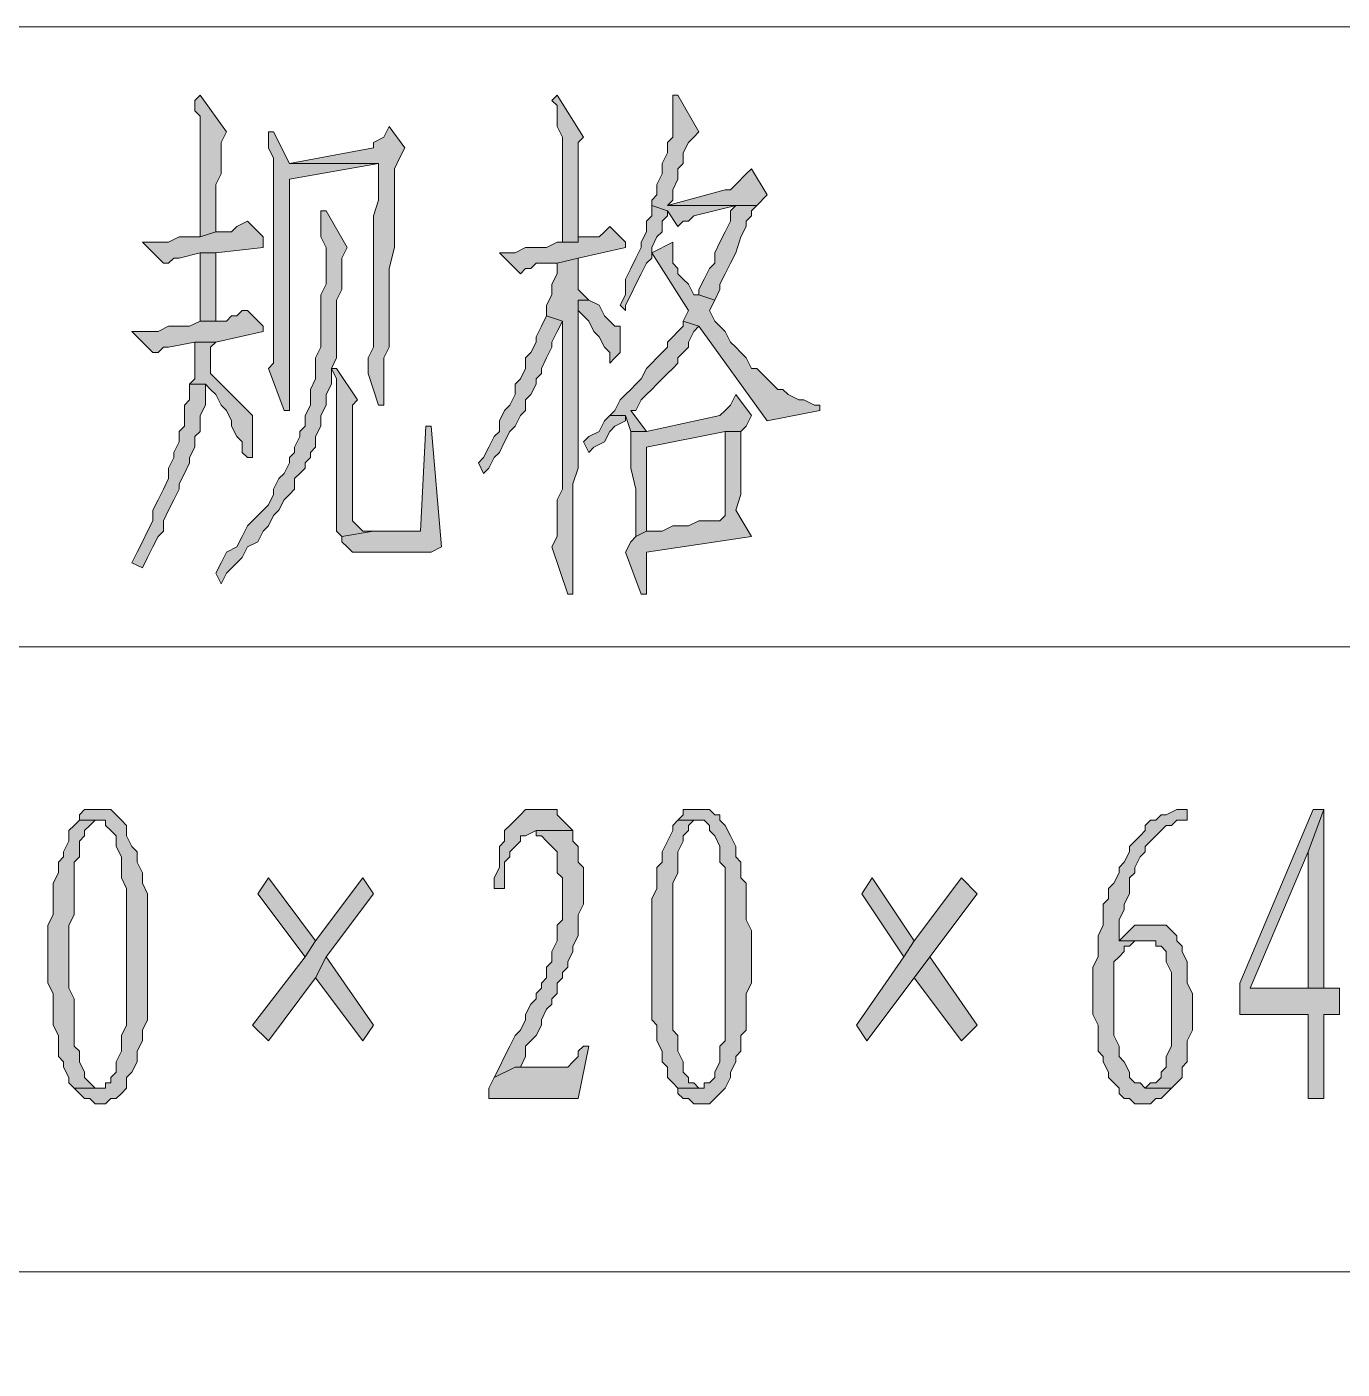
# Model space of a CAD drawing. Header units: millimetres. Extents: x 24 to 410, y 10 to 282.
# Drawn here: x 319.83 to 330.43, y 123.72 to 134.54 of the extents above; entities that cross this region are included whole.
import ezdxf

# ---------------------------------------------------------------- set-up
doc = ezdxf.new("R2010")
doc.units = ezdxf.units.MM

msp = doc.modelspace()

# ---------------------------------------------------------------- hatches: boundary and pattern name
h = msp.add_hatch(color=7)
h.dxf.hatch_style = 2
h.paths.add_polyline_path([(321.225333, 133.985), (321.183, 133.942667), (321.183, 133.858), (321.225333, 133.815667), (321.225333, 132.842), (321.352333, 132.884333), (321.352333, 133.265333), (321.394667, 133.35), (321.394667, 133.561667), (321.394667, 133.604), (321.437, 133.688667)])
h = msp.add_hatch(color=7)
h.dxf.hatch_style = 2
h.paths.add_polyline_path([(324.104, 133.985), (324.061667, 133.942667), (324.104, 133.900333), (324.104, 133.731), (324.146333, 133.646333), (324.146333, 132.799667), (324.273333, 132.799667), (324.273333, 133.180667), (324.273333, 133.223), (324.273333, 133.604), (324.315667, 133.646333)])
h = msp.add_hatch(color=7)
h.dxf.hatch_style = 2
h.paths.add_polyline_path([(325.035333, 133.985), (325.035333, 133.646333), (324.993, 133.604), (324.993, 133.519333), (324.950667, 133.434667), (324.950667, 133.35), (324.908333, 133.265333), (324.908333, 133.180667), (324.866, 133.138333), (324.866, 133.096), (324.993, 133.053667), (325.077667, 132.926667), (325.12, 132.969), (325.162333, 132.969), (325.204667, 133.011333), (325.543333, 133.096), (325.712667, 133.096), (324.993, 133.096), (325.035333, 133.138333), (325.035333, 133.223), (325.077667, 133.307667), (325.077667, 133.392333), (325.12, 133.434667), (325.12, 133.519333), (325.162333, 133.604), (325.204667, 133.646333), (325.247, 133.688667), (325.077667, 133.985)])
h = msp.add_hatch(color=7)
h.dxf.hatch_style = 2
h.paths.add_polyline_path([(321.818, 133.688667), (321.775667, 133.688667), (321.775667, 133.561667), (321.818, 133.477), (321.818, 131.826), (321.775667, 131.783667), (321.902667, 131.445), (321.945, 131.445), (321.945, 131.868333), (321.945, 133.307667), (322.664667, 133.434667), (321.945, 133.434667)])
h = msp.add_hatch(color=7)
h.dxf.hatch_style = 2
h.paths.add_polyline_path([(322.749333, 133.731), (322.707, 133.646333), (322.622333, 133.604), (322.622333, 133.561667), (321.945, 133.434667), (322.664667, 133.434667), (322.664667, 133.265333), (322.664667, 133.138333), (322.622333, 133.011333), (322.622333, 131.953), (322.58, 131.868333), (322.58, 131.741333), (322.664667, 131.487333), (322.707, 131.487333), (322.707, 131.529667), (322.707, 131.868333), (322.749333, 131.953), (322.749333, 132.588), (322.791667, 132.757333), (322.791667, 133.392333), (322.834, 133.477), (322.876333, 133.561667)])
h = msp.add_hatch(color=7)
h.dxf.hatch_style = 2
h.paths.add_polyline_path([(325.670333, 133.392333), (325.628, 133.35), (325.543333, 133.265333), (325.501, 133.223), (325.458667, 133.223), (324.993, 133.096), (325.712667, 133.096), (325.797333, 133.180667)])
h = msp.add_hatch(color=7)
h.dxf.hatch_style = 2
h.paths.add_polyline_path([(322.241333, 133.053667), (322.199, 133.053667), (322.199, 133.011333), (322.199, 132.842), (322.241333, 132.757333), (322.241333, 132.461), (322.199, 132.376333), (322.199, 131.953), (322.156667, 131.868333), (322.156667, 131.699), (322.114333, 131.614333), (322.114333, 131.487333), (322.072, 131.402667), (322.072, 131.318), (322.029667, 131.275667), (322.029667, 131.233333), (321.987333, 131.148667), (321.987333, 131.106333), (321.945, 131.064), (321.945, 131.021667), (321.902667, 130.937), (321.860333, 130.894667), (321.818, 130.81), (321.818, 130.767667), (321.775667, 130.683), (321.733333, 130.640667), (321.648667, 130.556), (321.606333, 130.513667), (321.564, 130.429), (321.521667, 130.344333), (321.437, 130.302), (321.394667, 130.217333), (321.352333, 130.132667), (321.394667, 130.048), (321.437, 130.132667), (321.521667, 130.217333), (321.564, 130.259667), (321.606333, 130.344333), (321.691, 130.386667), (321.733333, 130.471333), (321.775667, 130.513667), (321.818, 130.598333), (321.860333, 130.640667), (321.902667, 130.725333), (321.945, 130.767667), (321.987333, 130.81), (321.987333, 130.894667), (322.029667, 130.937), (322.072, 130.979333), (322.072, 131.021667), (322.114333, 131.064), (322.114333, 131.106333), (322.156667, 131.148667), (322.156667, 131.233333), (322.199, 131.318), (322.199, 131.402667), (322.241333, 131.487333), (322.241333, 131.572), (322.283667, 131.656667), (322.283667, 131.783667), (322.326, 131.783667), (322.283667, 131.783667), (322.326, 131.868333), (322.326, 132.334), (322.368333, 132.418667), (322.368333, 132.672667), (322.410667, 132.757333)])
h = msp.add_hatch(color=7)
h.dxf.hatch_style = 2
h.paths.add_polyline_path([(324.866, 133.096), (324.866, 133.011333), (324.823667, 132.969), (324.823667, 132.884333), (324.781333, 132.799667), (324.781333, 132.757333), (324.739, 132.672667), (324.696667, 132.588), (324.654333, 132.503333), (324.654333, 132.376333), (324.612, 132.291667), (324.654333, 132.249333), (324.654333, 132.291667), (324.696667, 132.376333), (324.739, 132.461), (324.781333, 132.545667), (324.823667, 132.630333), (324.866, 132.672667), (324.866, 132.757333), (324.908333, 132.842), (324.950667, 132.884333), (324.950667, 132.969), (324.993, 133.011333), (324.993, 133.053667)])
h = msp.add_hatch(color=7)
h.dxf.hatch_style = 2
h.paths.add_polyline_path([(325.712667, 133.096), (325.543333, 133.096), (325.501, 133.053667), (325.501, 132.969), (325.458667, 132.884333), (325.416333, 132.799667), (325.374, 132.715), (325.374, 132.630333), (325.331667, 132.588), (325.289333, 132.503333), (325.247, 132.418667), (325.247, 132.376333), (325.374, 132.334), (325.416333, 132.418667), (325.416333, 132.461), (325.458667, 132.545667), (325.501, 132.630333), (325.543333, 132.715), (325.585667, 132.842), (325.628, 132.926667), (325.628, 132.969), (325.670333, 133.011333), (325.670333, 133.053667)])
h = msp.add_hatch(color=7)
h.dxf.hatch_style = 2
h.paths.add_polyline_path([(321.606333, 132.969), (321.521667, 132.926667), (321.479333, 132.884333), (321.352333, 132.884333), (321.225333, 132.842), (321.056, 132.842), (320.971333, 132.799667), (320.759667, 132.799667), (320.929, 132.630333), (320.971333, 132.630333), (321.013667, 132.672667), (321.056, 132.672667), (321.225333, 132.715), (321.352333, 132.715), (321.733333, 132.757333), (321.733333, 132.842)])
h = msp.add_hatch(color=7)
h.dxf.hatch_style = 2
h.paths.add_polyline_path([(324.527333, 132.926667), (324.485, 132.884333), (324.442667, 132.842), (324.273333, 132.842), (324.273333, 132.799667), (324.104, 132.799667), (324.019333, 132.757333), (323.85, 132.757333), (323.765333, 132.715), (323.638333, 132.715), (323.807667, 132.545667), (323.85, 132.588), (323.892333, 132.588), (323.934667, 132.630333), (324.104, 132.630333), (324.273333, 132.672667), (324.654333, 132.757333), (324.654333, 132.799667)])
h = msp.add_hatch(color=7)
h.dxf.hatch_style = 2
h.paths.add_polyline_path([(321.352333, 132.715), (321.225333, 132.715), (321.225333, 132.672667), (321.225333, 132.164667), (321.352333, 132.164667)])
h = msp.add_hatch(color=7)
h.dxf.hatch_style = 2
h.paths.add_polyline_path([(325.035333, 132.799667), (324.866, 132.715), (325.162333, 132.249333), (325.12, 132.164667), (325.247, 132.122333), (325.797333, 131.360333), (326.220667, 131.445), (326.220667, 131.487333), (326.178333, 131.487333), (326.093667, 131.529667), (326.051333, 131.529667), (325.966667, 131.572), (325.924333, 131.614333), (325.882, 131.614333), (325.839667, 131.656667), (325.797333, 131.699), (325.755, 131.741333), (325.712667, 131.783667), (325.670333, 131.783667), (325.628, 131.868333), (325.585667, 131.910667), (325.543333, 131.953), (325.501, 131.995333), (325.458667, 132.08), (325.416333, 132.122333), (325.374, 132.164667), (325.331667, 132.249333), (325.374, 132.334), (325.247, 132.376333), (325.204667, 132.376333), (325.162333, 132.461), (325.12, 132.503333), (325.077667, 132.545667), (325.077667, 132.588), (325.035333, 132.630333)])
h = msp.add_hatch(color=7)
h.dxf.hatch_style = 2
h.paths.add_polyline_path([(324.273333, 132.672667), (324.104, 132.630333), (324.104, 132.545667), (324.061667, 132.461), (324.061667, 132.376333), (324.019333, 132.291667), (324.019333, 132.207), (324.146333, 132.164667), (324.146333, 130.81), (324.104, 130.725333), (324.104, 130.556), (324.104, 130.513667), (324.104, 130.429), (324.061667, 130.344333), (324.188667, 129.963333), (324.231, 129.963333), (324.231, 130.005667), (324.231, 130.852333), (324.273333, 130.979333), (324.273333, 132.334), (324.358, 132.334), (324.273333, 132.418667)])
h = msp.add_hatch(color=7)
h.dxf.hatch_style = 2
h.paths.add_polyline_path([(324.358, 132.334), (324.273333, 132.334), (324.273333, 132.249333), (324.315667, 132.207), (324.358, 132.164667), (324.400333, 132.08), (324.442667, 132.037667), (324.485, 131.953), (324.527333, 131.910667), (324.527333, 131.826), (324.569667, 131.868333), (324.612, 131.910667), (324.612, 132.122333), (324.569667, 132.122333), (324.527333, 132.164667), (324.485, 132.207), (324.442667, 132.291667)])
h = msp.add_hatch(color=7)
h.dxf.hatch_style = 2
h.paths.add_polyline_path([(321.606333, 132.249333), (321.564, 132.249333), (321.521667, 132.207), (321.479333, 132.207), (321.437, 132.164667), (321.225333, 132.164667), (321.140667, 132.122333), (320.971333, 132.122333), (320.886667, 132.08), (320.675, 132.08), (320.844333, 131.910667), (320.886667, 131.910667), (320.929, 131.953), (320.971333, 131.953), (321.183, 131.995333), (321.352333, 131.995333), (321.733333, 132.08), (321.733333, 132.122333)])
h = msp.add_hatch(color=7)
h.dxf.hatch_style = 2
h.paths.add_polyline_path([(324.019333, 132.207), (323.977, 132.122333), (323.934667, 132.037667), (323.934667, 131.995333), (323.892333, 131.910667), (323.85, 131.868333), (323.85, 131.783667), (323.807667, 131.699), (323.765333, 131.656667), (323.765333, 131.572), (323.723, 131.487333), (323.680667, 131.445), (323.638333, 131.360333), (323.638333, 131.275667), (323.596, 131.233333), (323.553667, 131.148667), (323.511333, 131.064), (323.469, 131.021667), (323.511333, 130.937), (323.553667, 130.979333), (323.596, 131.064), (323.638333, 131.106333), (323.680667, 131.191), (323.723, 131.275667), (323.765333, 131.318), (323.807667, 131.402667), (323.85, 131.445), (323.85, 131.529667), (323.892333, 131.572), (323.934667, 131.656667), (323.934667, 131.699), (323.977, 131.741333), (323.977, 131.783667), (324.019333, 131.868333), (324.061667, 131.953), (324.061667, 131.995333), (324.104, 132.08), (324.146333, 132.164667)])
h = msp.add_hatch(color=7)
h.dxf.hatch_style = 2
h.paths.add_polyline_path([(325.12, 132.164667), (325.12, 132.122333), (325.077667, 132.08), (325.035333, 132.037667), (324.993, 131.995333), (324.993, 131.953), (324.950667, 131.910667), (324.908333, 131.868333), (324.866, 131.826), (324.823667, 131.783667), (324.781333, 131.699), (324.739, 131.656667), (324.696667, 131.614333), (324.654333, 131.572), (324.612, 131.529667), (324.569667, 131.445), (324.527333, 131.402667), (324.654333, 131.402667), (324.696667, 131.275667), (324.823667, 131.275667), (324.696667, 131.445), (324.739, 131.445), (324.781333, 131.529667), (324.823667, 131.572), (324.866, 131.614333), (324.908333, 131.656667), (324.950667, 131.699), (324.993, 131.741333), (325.035333, 131.783667), (325.077667, 131.826), (325.077667, 131.868333), (325.12, 131.910667), (325.162333, 131.953), (325.162333, 131.995333), (325.204667, 132.08), (325.247, 132.122333)])
h = msp.add_hatch(color=7)
h.dxf.hatch_style = 2
h.paths.add_polyline_path([(321.352333, 131.995333), (321.183, 131.995333), (321.183, 131.953), (321.183, 131.699), (321.140667, 131.656667), (321.267667, 131.656667), (321.31, 131.614333), (321.352333, 131.572), (321.394667, 131.487333), (321.437, 131.445), (321.479333, 131.360333), (321.479333, 131.318), (321.521667, 131.233333), (321.564, 131.191), (321.564, 131.106333), (321.606333, 131.064), (321.648667, 131.064), (321.648667, 131.148667), (321.648667, 131.402667), (321.606333, 131.445), (321.564, 131.487333), (321.521667, 131.529667), (321.437, 131.614333), (321.394667, 131.656667), (321.31, 131.741333), (321.31, 131.953)])
h = msp.add_hatch(color=7)
h.dxf.hatch_style = 2
h.paths.add_polyline_path([(322.326, 131.783667), (322.283667, 131.783667), (322.326, 131.699), (322.326, 130.471333), (322.368333, 130.429), (322.622333, 130.471333), (322.537667, 130.471333), (322.495333, 130.513667), (322.453, 130.556), (322.453, 131.360333), (322.453, 131.487333), (322.495333, 131.529667)])
h = msp.add_hatch(color=7)
h.dxf.hatch_style = 2
h.paths.add_polyline_path([(321.140667, 131.656667), (321.140667, 131.529667), (321.098333, 131.487333), (321.098333, 131.318), (321.056, 131.275667), (321.056, 131.191), (321.013667, 131.106333), (321.013667, 131.064), (320.971333, 130.979333), (320.971333, 130.894667), (320.929, 130.81), (320.886667, 130.725333), (320.844333, 130.640667), (320.844333, 130.556), (320.802, 130.471333), (320.759667, 130.386667), (320.717333, 130.302), (320.675, 130.217333), (320.759667, 130.175), (320.802, 130.259667), (320.844333, 130.344333), (320.886667, 130.429), (320.929, 130.471333), (320.929, 130.556), (320.971333, 130.640667), (321.013667, 130.725333), (321.056, 130.81), (321.056, 130.852333), (321.098333, 130.937), (321.140667, 131.021667), (321.140667, 131.064), (321.183, 131.148667), (321.183, 131.233333), (321.225333, 131.275667), (321.225333, 131.402667), (321.267667, 131.487333), (321.267667, 131.656667)])
h = msp.add_hatch(color=7)
h.dxf.hatch_style = 2
h.paths.add_polyline_path([(325.543333, 131.572), (325.501, 131.487333), (325.458667, 131.445), (325.416333, 131.402667), (324.823667, 131.275667), (324.696667, 131.275667), (324.696667, 131.233333), (324.696667, 130.979333), (324.739, 130.81), (324.739, 130.429), (324.823667, 130.471333), (324.823667, 131.064), (324.823667, 131.148667), (325.458667, 131.275667), (325.585667, 131.275667), (325.628, 131.318), (325.670333, 131.402667)])
h = msp.add_hatch(color=7)
h.dxf.hatch_style = 2
h.paths.add_polyline_path([(323.088, 131.318), (323.045667, 131.318), (323.003333, 130.471333), (322.622333, 130.471333), (322.368333, 130.429), (322.368333, 130.386667), (322.410667, 130.344333), (322.453, 130.302), (323.088, 130.302), (323.172667, 130.344333)])
h = msp.add_hatch(color=7)
h.dxf.hatch_style = 2
h.paths.add_polyline_path([(324.527333, 131.402667), (324.485, 131.360333), (324.442667, 131.275667), (324.358, 131.233333), (324.315667, 131.191), (324.358, 131.106333), (324.400333, 131.148667), (324.485, 131.191), (324.527333, 131.275667), (324.569667, 131.318), (324.654333, 131.360333), (324.654333, 131.402667)])
h = msp.add_hatch(color=7)
h.dxf.hatch_style = 2
h.paths.add_polyline_path([(325.585667, 131.275667), (325.458667, 131.275667), (325.458667, 130.598333), (325.416333, 130.556), (325.247, 130.556), (325.162333, 130.513667), (325.035333, 130.513667), (324.950667, 130.471333), (324.823667, 130.471333), (324.739, 130.429), (324.696667, 130.386667), (324.654333, 130.302), (324.781333, 129.963333), (324.823667, 129.963333), (324.823667, 130.005667), (324.823667, 130.302), (325.670333, 130.429), (325.543333, 130.640667), (325.585667, 130.767667)])
h = msp.add_hatch(color=7)
h.dxf.hatch_style = 2
h.paths.add_polyline_path([(320.421, 128.227667), (320.294, 128.227667), (320.251667, 128.185333), (320.251667, 128.143), (320.421, 128.143), (320.463333, 128.143), (320.463333, 128.100667), (320.505667, 128.058333), (320.548, 128.016), (320.548, 127.931333), (320.590333, 127.846667), (320.590333, 127.677333), (320.632667, 127.592667), (320.632667, 127.042333), (320.632667, 126.492), (320.590333, 126.407333), (320.590333, 126.280333), (320.548, 126.195667), (320.548, 126.111), (320.505667, 126.068667), (320.505667, 126.026333), (320.463333, 126.026333), (320.463333, 125.984), (320.378667, 125.984), (320.209333, 125.984), (320.251667, 125.941667), (320.294, 125.899333), (320.336333, 125.899333), (320.378667, 125.857), (320.463333, 125.857), (320.505667, 125.899333), (320.548, 125.899333), (320.590333, 125.941667), (320.632667, 125.984), (320.632667, 126.068667), (320.675, 126.111), (320.717333, 126.195667), (320.717333, 126.280333), (320.759667, 126.365), (320.759667, 126.449667), (320.802, 126.534333), (320.802, 127.550333), (320.759667, 127.635), (320.759667, 127.719667), (320.717333, 127.804333), (320.717333, 127.889), (320.675, 127.931333), (320.632667, 128.016), (320.632667, 128.100667), (320.590333, 128.143), (320.548, 128.185333), (320.505667, 128.227667)])
h = msp.add_hatch(color=7)
h.dxf.hatch_style = 2
h.paths.add_polyline_path([(323.977, 128.227667), (323.85, 128.227667), (323.807667, 128.185333), (323.765333, 128.143), (323.723, 128.100667), (323.680667, 128.058333), (323.680667, 127.973667), (323.638333, 127.931333), (323.638333, 127.762), (323.596, 127.677333), (323.596, 127.592667), (323.680667, 127.592667), (323.680667, 127.804333), (323.723, 127.846667), (323.723, 127.889), (323.765333, 127.931333), (323.807667, 127.973667), (323.807667, 128.016), (323.85, 128.016), (323.934667, 128.058333), (324.231, 128.058333), (324.188667, 128.100667), (324.146333, 128.143), (324.104, 128.185333), (324.104, 128.227667), (324.061667, 128.227667)])
h = msp.add_hatch(color=7)
h.dxf.hatch_style = 2
h.paths.add_polyline_path([(325.247, 128.227667), (325.12, 128.227667), (325.12, 128.185333), (325.077667, 128.143), (325.289333, 128.143), (325.331667, 128.100667), (325.331667, 128.058333), (325.374, 128.016), (325.416333, 127.931333), (325.416333, 127.804333), (325.458667, 127.762), (325.458667, 127.042333), (325.458667, 126.365), (325.416333, 126.322667), (325.416333, 126.195667), (325.374, 126.111), (325.374, 126.068667), (325.331667, 126.026333), (325.289333, 126.026333), (325.289333, 125.984), (325.077667, 125.984), (325.077667, 125.941667), (325.12, 125.899333), (325.162333, 125.899333), (325.204667, 125.857), (325.331667, 125.857), (325.374, 125.899333), (325.416333, 125.941667), (325.458667, 125.984), (325.501, 126.068667), (325.501, 126.111), (325.543333, 126.195667), (325.543333, 126.238), (325.585667, 126.280333), (325.585667, 126.407333), (325.628, 126.449667), (325.628, 126.746), (325.670333, 126.830667), (325.670333, 127.254), (325.628, 127.338667), (325.628, 127.635), (325.585667, 127.677333), (325.585667, 127.804333), (325.543333, 127.846667), (325.543333, 127.931333), (325.501, 128.016), (325.458667, 128.100667), (325.416333, 128.143), (325.416333, 128.185333), (325.374, 128.185333), (325.331667, 128.227667)])
h = msp.add_hatch(color=7)
h.dxf.hatch_style = 2
h.paths.add_polyline_path([(329.184, 128.227667), (329.099333, 128.227667), (329.014667, 128.185333), (328.972333, 128.185333), (328.93, 128.143), (328.887667, 128.143), (328.845333, 128.100667), (328.845333, 128.058333), (328.803, 128.016), (328.760667, 127.973667), (328.718333, 127.931333), (328.718333, 127.889), (328.676, 127.804333), (328.633667, 127.762), (328.633667, 127.719667), (328.591333, 127.635), (328.549, 127.592667), (328.549, 127.508), (328.506667, 127.465667), (328.506667, 127.296333), (328.464333, 127.211667), (328.464333, 127.169333), (328.464333, 127.084667), (328.464333, 127.042333), (328.422, 126.957667), (328.422, 126.576667), (328.464333, 126.492), (328.464333, 126.280333), (328.506667, 126.238), (328.506667, 126.195667), (328.549, 126.111), (328.549, 126.068667), (328.591333, 126.026333), (328.633667, 125.984), (328.633667, 125.941667), (328.676, 125.899333), (328.718333, 125.899333), (328.760667, 125.857), (328.887667, 125.857), (328.93, 125.899333), (328.972333, 125.899333), (329.014667, 125.941667), (329.057, 125.984), (328.845333, 125.984), (328.803, 126.026333), (328.760667, 126.026333), (328.718333, 126.068667), (328.718333, 126.111), (328.676, 126.195667), (328.633667, 126.238), (328.633667, 126.322667), (328.591333, 126.407333), (328.591333, 127), (328.633667, 127.042333), (328.676, 127.084667), (328.676, 127.127), (328.718333, 127.127), (328.760667, 127.169333), (328.887667, 127.169333), (328.633667, 127.169333), (328.633667, 127.338667), (328.676, 127.423333), (328.676, 127.465667), (328.718333, 127.550333), (328.718333, 127.677333), (328.760667, 127.719667), (328.760667, 127.762), (328.803, 127.846667), (328.845333, 127.889), (328.845333, 127.931333), (328.887667, 127.973667), (328.93, 128.016), (328.972333, 128.058333), (329.014667, 128.100667), (329.057, 128.100667), (329.099333, 128.143), (329.184, 128.143)])
h = msp.add_hatch(color=7)
h.dxf.hatch_style = 2
h.paths.add_polyline_path([(330.284667, 128.227667), (330.2, 128.227667), (329.607333, 126.830667), (329.607333, 126.576667), (330.157667, 126.576667), (330.157667, 125.899333), (330.284667, 125.899333), (330.284667, 126.576667), (330.411667, 126.576667), (330.411667, 126.788333), (330.284667, 126.788333), (329.692, 126.788333), (330.157667, 127.889)])
h = msp.add_hatch(color=7)
h.dxf.hatch_style = 2
h.paths.add_polyline_path([(330.284667, 128.227667), (330.157667, 127.889), (330.157667, 126.788333), (329.692, 126.788333), (330.284667, 126.788333)])
h = msp.add_hatch(color=7)
h.dxf.hatch_style = 2
h.paths.add_polyline_path([(320.251667, 128.143), (320.209333, 128.100667), (320.167, 128.058333), (320.167, 127.973667), (320.124667, 127.889), (320.124667, 127.846667), (320.082333, 127.804333), (320.082333, 127.719667), (320.04, 127.635), (320.04, 127.381), (319.997667, 127.296333), (319.997667, 126.830667), (320.04, 126.746), (320.04, 126.492), (320.082333, 126.407333), (320.082333, 126.238), (320.124667, 126.195667), (320.124667, 126.153333), (320.167, 126.068667), (320.167, 126.026333), (320.209333, 125.984), (320.378667, 125.984), (320.336333, 126.026333), (320.294, 126.068667), (320.294, 126.111), (320.251667, 126.195667), (320.251667, 126.280333), (320.209333, 126.322667), (320.209333, 126.703667), (320.167, 126.788333), (320.167, 127.296333), (320.209333, 127.381), (320.209333, 127.804333), (320.251667, 127.846667), (320.251667, 127.973667), (320.294, 128.016), (320.294, 128.058333), (320.336333, 128.100667), (320.378667, 128.143), (320.421, 128.143)])
h = msp.add_hatch(color=7)
h.dxf.hatch_style = 2
h.paths.add_polyline_path([(325.077667, 128.143), (325.035333, 128.100667), (325.035333, 128.058333), (324.993, 127.973667), (324.950667, 127.889), (324.950667, 127.804333), (324.908333, 127.762), (324.908333, 127.592667), (324.866, 127.508), (324.866, 126.534333), (324.908333, 126.492), (324.908333, 126.407333), (324.908333, 126.365), (324.950667, 126.280333), (324.950667, 126.195667), (324.993, 126.153333), (324.993, 126.068667), (325.035333, 126.026333), (325.077667, 125.984), (325.247, 125.984), (325.204667, 126.026333), (325.162333, 126.026333), (325.162333, 126.068667), (325.12, 126.111), (325.12, 126.195667), (325.077667, 126.280333), (325.077667, 126.407333), (325.035333, 126.449667), (325.035333, 127.635), (325.077667, 127.719667), (325.077667, 127.889), (325.12, 127.973667), (325.12, 128.016), (325.162333, 128.058333), (325.162333, 128.100667), (325.204667, 128.143), (325.247, 128.143)])
h = msp.add_hatch(color=7)
h.dxf.hatch_style = 2
h.paths.add_polyline_path([(324.231, 128.058333), (323.934667, 128.058333), (323.934667, 128.016), (323.977, 128.016), (324.019333, 127.973667), (324.061667, 127.931333), (324.104, 127.889), (324.104, 127.719667), (324.146333, 127.677333), (324.146333, 127.338667), (324.104, 127.296333), (324.104, 127.169333), (324.061667, 127.084667), (324.061667, 127), (324.019333, 126.957667), (324.019333, 126.873), (323.977, 126.830667), (323.977, 126.788333), (323.934667, 126.746), (323.934667, 126.703667), (323.892333, 126.661333), (323.85, 126.576667), (323.85, 126.534333), (323.807667, 126.449667), (323.765333, 126.407333), (323.723, 126.322667), (323.680667, 126.238), (323.638333, 126.153333), (323.596, 126.068667), (323.765333, 126.153333), (323.807667, 126.153333), (323.85, 126.238), (323.85, 126.322667), (323.892333, 126.365), (323.934667, 126.407333), (323.977, 126.492), (323.977, 126.534333), (324.019333, 126.619), (324.061667, 126.661333), (324.061667, 126.703667), (324.104, 126.746), (324.104, 126.830667), (324.146333, 126.873), (324.146333, 126.915333), (324.188667, 126.957667), (324.188667, 127), (324.231, 127.084667), (324.231, 127.127), (324.273333, 127.211667), (324.273333, 127.381), (324.315667, 127.465667), (324.315667, 127.762), (324.273333, 127.804333), (324.273333, 127.931333), (324.231, 127.973667)])
h = msp.add_hatch(color=7)
h.dxf.hatch_style = 2
h.paths.add_polyline_path([(322.537667, 127.677333), (322.156667, 127.169333), (322.072, 127.042333), (321.648667, 126.492), (321.775667, 126.365), (322.156667, 126.873), (322.241333, 127.042333), (322.622333, 127.550333)])
h = msp.add_hatch(color=7)
h.dxf.hatch_style = 2
h.paths.add_polyline_path([(321.775667, 127.677333), (321.691, 127.550333), (322.072, 127.042333), (322.156667, 127.169333)])
h = msp.add_hatch(color=7)
h.dxf.hatch_style = 2
h.paths.add_polyline_path([(327.363667, 127.677333), (326.982667, 127.169333), (326.898, 127.042333), (326.517, 126.492), (326.601667, 126.365), (326.982667, 126.873), (327.109667, 127.042333), (327.490667, 127.550333)])
h = msp.add_hatch(color=7)
h.dxf.hatch_style = 2
h.paths.add_polyline_path([(326.644, 127.677333), (326.559333, 127.550333), (326.898, 127.042333), (326.982667, 127.169333)])
h = msp.add_hatch(color=7)
h.dxf.hatch_style = 2
h.paths.add_polyline_path([(328.93, 127.296333), (328.760667, 127.296333), (328.718333, 127.254), (328.676, 127.211667), (328.633667, 127.169333), (328.93, 127.169333), (328.93, 127.127), (328.972333, 127.127), (329.014667, 127.084667), (329.014667, 127), (329.057, 126.915333), (329.057, 126.322667), (329.014667, 126.238), (329.014667, 126.195667), (329.014667, 126.153333), (328.972333, 126.111), (328.972333, 126.068667), (328.93, 126.026333), (328.887667, 126.026333), (328.845333, 125.984), (329.057, 125.984), (329.099333, 126.026333), (329.141667, 126.068667), (329.141667, 126.153333), (329.184, 126.195667), (329.184, 126.365), (329.226333, 126.449667), (329.226333, 126.746), (329.184, 126.830667), (329.184, 127), (329.141667, 127.084667), (329.141667, 127.127), (329.099333, 127.169333), (329.099333, 127.211667), (329.057, 127.254), (329.014667, 127.296333)])
h = msp.add_hatch(color=7)
h.dxf.hatch_style = 2
h.paths.add_polyline_path([(322.241333, 127.042333), (322.156667, 126.873), (322.537667, 126.365), (322.622333, 126.492)])
h = msp.add_hatch(color=7)
h.dxf.hatch_style = 2
h.paths.add_polyline_path([(327.109667, 127.042333), (326.982667, 126.873), (327.363667, 126.365), (327.490667, 126.492)])
h = msp.add_hatch(color=7)
h.dxf.hatch_style = 2
h.paths.add_polyline_path([(324.358, 126.322667), (324.315667, 126.322667), (324.273333, 126.280333), (324.273333, 126.238), (324.231, 126.195667), (324.188667, 126.153333), (323.765333, 126.153333), (323.596, 126.068667), (323.553667, 125.984), (323.553667, 125.899333), (324.273333, 125.899333)])

# ---------------------------------------------------------------- linework, layer by layer
at = {"color": 7, "lineweight": 0}
for points in [[(284.437667, 134.535333), (395.435667, 134.535333), (395.435667, 69.511333), (284.437667, 69.511333)], [(321.225333, 133.985), (321.183, 133.942667), (321.183, 133.858), (321.225333, 133.815667), (321.225333, 132.842), (321.352333, 132.884333), (321.352333, 133.265333), (321.394667, 133.35), (321.394667, 133.561667), (321.394667, 133.604), (321.437, 133.688667)], [(324.104, 133.985), (324.061667, 133.942667), (324.104, 133.900333), (324.104, 133.731), (324.146333, 133.646333), (324.146333, 132.799667), (324.273333, 132.799667), (324.273333, 133.180667), (324.273333, 133.223), (324.273333, 133.604), (324.315667, 133.646333)], [(325.035333, 133.985), (325.035333, 133.646333), (324.993, 133.604), (324.993, 133.519333), (324.950667, 133.434667), (324.950667, 133.35), (324.908333, 133.265333), (324.908333, 133.180667), (324.866, 133.138333), (324.866, 133.096), (324.993, 133.053667), (325.077667, 132.926667), (325.12, 132.969), (325.162333, 132.969), (325.204667, 133.011333), (325.543333, 133.096), (325.712667, 133.096), (324.993, 133.096), (325.035333, 133.138333), (325.035333, 133.223), (325.077667, 133.307667), (325.077667, 133.392333), (325.12, 133.434667), (325.12, 133.519333), (325.162333, 133.604), (325.204667, 133.646333), (325.247, 133.688667), (325.077667, 133.985)], [(321.818, 133.688667), (321.775667, 133.688667), (321.775667, 133.561667), (321.818, 133.477), (321.818, 131.826), (321.775667, 131.783667), (321.902667, 131.445), (321.945, 131.445), (321.945, 131.868333), (321.945, 133.307667), (322.664667, 133.434667), (321.945, 133.434667)], [(322.749333, 133.731), (322.707, 133.646333), (322.622333, 133.604), (322.622333, 133.561667), (321.945, 133.434667), (322.664667, 133.434667), (322.664667, 133.265333), (322.664667, 133.138333), (322.622333, 133.011333), (322.622333, 131.953), (322.58, 131.868333), (322.58, 131.741333), (322.664667, 131.487333), (322.707, 131.487333), (322.707, 131.529667), (322.707, 131.868333), (322.749333, 131.953), (322.749333, 132.588), (322.791667, 132.757333), (322.791667, 133.392333), (322.834, 133.477), (322.876333, 133.561667)], [(325.670333, 133.392333), (325.628, 133.35), (325.543333, 133.265333), (325.501, 133.223), (325.458667, 133.223), (324.993, 133.096), (325.712667, 133.096), (325.797333, 133.180667)], [(322.241333, 133.053667), (322.199, 133.053667), (322.199, 133.011333), (322.199, 132.842), (322.241333, 132.757333), (322.241333, 132.461), (322.199, 132.376333), (322.199, 131.953), (322.156667, 131.868333), (322.156667, 131.699), (322.114333, 131.614333), (322.114333, 131.487333), (322.072, 131.402667), (322.072, 131.318), (322.029667, 131.275667), (322.029667, 131.233333), (321.987333, 131.148667), (321.987333, 131.106333), (321.945, 131.064), (321.945, 131.021667), (321.902667, 130.937), (321.860333, 130.894667), (321.818, 130.81), (321.818, 130.767667), (321.775667, 130.683), (321.733333, 130.640667), (321.648667, 130.556), (321.606333, 130.513667), (321.564, 130.429), (321.521667, 130.344333), (321.437, 130.302), (321.394667, 130.217333), (321.352333, 130.132667), (321.394667, 130.048), (321.437, 130.132667), (321.521667, 130.217333), (321.564, 130.259667), (321.606333, 130.344333), (321.691, 130.386667), (321.733333, 130.471333), (321.775667, 130.513667), (321.818, 130.598333), (321.860333, 130.640667), (321.902667, 130.725333), (321.945, 130.767667), (321.987333, 130.81), (321.987333, 130.894667), (322.029667, 130.937), (322.072, 130.979333), (322.072, 131.021667), (322.114333, 131.064), (322.114333, 131.106333), (322.156667, 131.148667), (322.156667, 131.233333), (322.199, 131.318), (322.199, 131.402667), (322.241333, 131.487333), (322.241333, 131.572), (322.283667, 131.656667), (322.283667, 131.783667), (322.326, 131.783667), (322.283667, 131.783667), (322.326, 131.868333), (322.326, 132.334), (322.368333, 132.418667), (322.368333, 132.672667), (322.410667, 132.757333)], [(324.866, 133.096), (324.866, 133.011333), (324.823667, 132.969), (324.823667, 132.884333), (324.781333, 132.799667), (324.781333, 132.757333), (324.739, 132.672667), (324.696667, 132.588), (324.654333, 132.503333), (324.654333, 132.376333), (324.612, 132.291667), (324.654333, 132.249333), (324.654333, 132.291667), (324.696667, 132.376333), (324.739, 132.461), (324.781333, 132.545667), (324.823667, 132.630333), (324.866, 132.672667), (324.866, 132.757333), (324.908333, 132.842), (324.950667, 132.884333), (324.950667, 132.969), (324.993, 133.011333), (324.993, 133.053667)], [(325.712667, 133.096), (325.543333, 133.096), (325.501, 133.053667), (325.501, 132.969), (325.458667, 132.884333), (325.416333, 132.799667), (325.374, 132.715), (325.374, 132.630333), (325.331667, 132.588), (325.289333, 132.503333), (325.247, 132.418667), (325.247, 132.376333), (325.374, 132.334), (325.416333, 132.418667), (325.416333, 132.461), (325.458667, 132.545667), (325.501, 132.630333), (325.543333, 132.715), (325.585667, 132.842), (325.628, 132.926667), (325.628, 132.969), (325.670333, 133.011333), (325.670333, 133.053667)], [(321.606333, 132.969), (321.521667, 132.926667), (321.479333, 132.884333), (321.352333, 132.884333), (321.225333, 132.842), (321.056, 132.842), (320.971333, 132.799667), (320.759667, 132.799667), (320.929, 132.630333), (320.971333, 132.630333), (321.013667, 132.672667), (321.056, 132.672667), (321.225333, 132.715), (321.352333, 132.715), (321.733333, 132.757333), (321.733333, 132.842)], [(324.527333, 132.926667), (324.485, 132.884333), (324.442667, 132.842), (324.273333, 132.842), (324.273333, 132.799667), (324.104, 132.799667), (324.019333, 132.757333), (323.85, 132.757333), (323.765333, 132.715), (323.638333, 132.715), (323.807667, 132.545667), (323.85, 132.588), (323.892333, 132.588), (323.934667, 132.630333), (324.104, 132.630333), (324.273333, 132.672667), (324.654333, 132.757333), (324.654333, 132.799667)], [(321.352333, 132.715), (321.225333, 132.715), (321.225333, 132.672667), (321.225333, 132.164667), (321.352333, 132.164667)], [(325.035333, 132.799667), (324.866, 132.715), (325.162333, 132.249333), (325.12, 132.164667), (325.247, 132.122333), (325.797333, 131.360333), (326.220667, 131.445), (326.220667, 131.487333), (326.178333, 131.487333), (326.093667, 131.529667), (326.051333, 131.529667), (325.966667, 131.572), (325.924333, 131.614333), (325.882, 131.614333), (325.839667, 131.656667), (325.797333, 131.699), (325.755, 131.741333), (325.712667, 131.783667), (325.670333, 131.783667), (325.628, 131.868333), (325.585667, 131.910667), (325.543333, 131.953), (325.501, 131.995333), (325.458667, 132.08), (325.416333, 132.122333), (325.374, 132.164667), (325.331667, 132.249333), (325.374, 132.334), (325.247, 132.376333), (325.204667, 132.376333), (325.162333, 132.461), (325.12, 132.503333), (325.077667, 132.545667), (325.077667, 132.588), (325.035333, 132.630333)], [(324.273333, 132.672667), (324.104, 132.630333), (324.104, 132.545667), (324.061667, 132.461), (324.061667, 132.376333), (324.019333, 132.291667), (324.019333, 132.207), (324.146333, 132.164667), (324.146333, 130.81), (324.104, 130.725333), (324.104, 130.556), (324.104, 130.513667), (324.104, 130.429), (324.061667, 130.344333), (324.188667, 129.963333), (324.231, 129.963333), (324.231, 130.005667), (324.231, 130.852333), (324.273333, 130.979333), (324.273333, 132.334), (324.358, 132.334), (324.273333, 132.418667)], [(324.358, 132.334), (324.273333, 132.334), (324.273333, 132.249333), (324.315667, 132.207), (324.358, 132.164667), (324.400333, 132.08), (324.442667, 132.037667), (324.485, 131.953), (324.527333, 131.910667), (324.527333, 131.826), (324.569667, 131.868333), (324.612, 131.910667), (324.612, 132.122333), (324.569667, 132.122333), (324.527333, 132.164667), (324.485, 132.207), (324.442667, 132.291667)], [(321.606333, 132.249333), (321.564, 132.249333), (321.521667, 132.207), (321.479333, 132.207), (321.437, 132.164667), (321.225333, 132.164667), (321.140667, 132.122333), (320.971333, 132.122333), (320.886667, 132.08), (320.675, 132.08), (320.844333, 131.910667), (320.886667, 131.910667), (320.929, 131.953), (320.971333, 131.953), (321.183, 131.995333), (321.352333, 131.995333), (321.733333, 132.08), (321.733333, 132.122333)], [(324.019333, 132.207), (323.977, 132.122333), (323.934667, 132.037667), (323.934667, 131.995333), (323.892333, 131.910667), (323.85, 131.868333), (323.85, 131.783667), (323.807667, 131.699), (323.765333, 131.656667), (323.765333, 131.572), (323.723, 131.487333), (323.680667, 131.445), (323.638333, 131.360333), (323.638333, 131.275667), (323.596, 131.233333), (323.553667, 131.148667), (323.511333, 131.064), (323.469, 131.021667), (323.511333, 130.937), (323.553667, 130.979333), (323.596, 131.064), (323.638333, 131.106333), (323.680667, 131.191), (323.723, 131.275667), (323.765333, 131.318), (323.807667, 131.402667), (323.85, 131.445), (323.85, 131.529667), (323.892333, 131.572), (323.934667, 131.656667), (323.934667, 131.699), (323.977, 131.741333), (323.977, 131.783667), (324.019333, 131.868333), (324.061667, 131.953), (324.061667, 131.995333), (324.104, 132.08), (324.146333, 132.164667)], [(325.12, 132.164667), (325.12, 132.122333), (325.077667, 132.08), (325.035333, 132.037667), (324.993, 131.995333), (324.993, 131.953), (324.950667, 131.910667), (324.908333, 131.868333), (324.866, 131.826), (324.823667, 131.783667), (324.781333, 131.699), (324.739, 131.656667), (324.696667, 131.614333), (324.654333, 131.572), (324.612, 131.529667), (324.569667, 131.445), (324.527333, 131.402667), (324.654333, 131.402667), (324.696667, 131.275667), (324.823667, 131.275667), (324.696667, 131.445), (324.739, 131.445), (324.781333, 131.529667), (324.823667, 131.572), (324.866, 131.614333), (324.908333, 131.656667), (324.950667, 131.699), (324.993, 131.741333), (325.035333, 131.783667), (325.077667, 131.826), (325.077667, 131.868333), (325.12, 131.910667), (325.162333, 131.953), (325.162333, 131.995333), (325.204667, 132.08), (325.247, 132.122333)], [(321.352333, 131.995333), (321.183, 131.995333), (321.183, 131.953), (321.183, 131.699), (321.140667, 131.656667), (321.267667, 131.656667), (321.31, 131.614333), (321.352333, 131.572), (321.394667, 131.487333), (321.437, 131.445), (321.479333, 131.360333), (321.479333, 131.318), (321.521667, 131.233333), (321.564, 131.191), (321.564, 131.106333), (321.606333, 131.064), (321.648667, 131.064), (321.648667, 131.148667), (321.648667, 131.402667), (321.606333, 131.445), (321.564, 131.487333), (321.521667, 131.529667), (321.437, 131.614333), (321.394667, 131.656667), (321.31, 131.741333), (321.31, 131.953)], [(322.326, 131.783667), (322.283667, 131.783667), (322.326, 131.699), (322.326, 130.471333), (322.368333, 130.429), (322.622333, 130.471333), (322.537667, 130.471333), (322.495333, 130.513667), (322.453, 130.556), (322.453, 131.360333), (322.453, 131.487333), (322.495333, 131.529667)], [(321.140667, 131.656667), (321.140667, 131.529667), (321.098333, 131.487333), (321.098333, 131.318), (321.056, 131.275667), (321.056, 131.191), (321.013667, 131.106333), (321.013667, 131.064), (320.971333, 130.979333), (320.971333, 130.894667), (320.929, 130.81), (320.886667, 130.725333), (320.844333, 130.640667), (320.844333, 130.556), (320.802, 130.471333), (320.759667, 130.386667), (320.717333, 130.302), (320.675, 130.217333), (320.759667, 130.175), (320.802, 130.259667), (320.844333, 130.344333), (320.886667, 130.429), (320.929, 130.471333), (320.929, 130.556), (320.971333, 130.640667), (321.013667, 130.725333), (321.056, 130.81), (321.056, 130.852333), (321.098333, 130.937), (321.140667, 131.021667), (321.140667, 131.064), (321.183, 131.148667), (321.183, 131.233333), (321.225333, 131.275667), (321.225333, 131.402667), (321.267667, 131.487333), (321.267667, 131.656667)], [(325.543333, 131.572), (325.501, 131.487333), (325.458667, 131.445), (325.416333, 131.402667), (324.823667, 131.275667), (324.696667, 131.275667), (324.696667, 131.233333), (324.696667, 130.979333), (324.739, 130.81), (324.739, 130.429), (324.823667, 130.471333), (324.823667, 131.064), (324.823667, 131.148667), (325.458667, 131.275667), (325.585667, 131.275667), (325.628, 131.318), (325.670333, 131.402667)], [(323.088, 131.318), (323.045667, 131.318), (323.003333, 130.471333), (322.622333, 130.471333), (322.368333, 130.429), (322.368333, 130.386667), (322.410667, 130.344333), (322.453, 130.302), (323.088, 130.302), (323.172667, 130.344333)], [(324.527333, 131.402667), (324.485, 131.360333), (324.442667, 131.275667), (324.358, 131.233333), (324.315667, 131.191), (324.358, 131.106333), (324.400333, 131.148667), (324.485, 131.191), (324.527333, 131.275667), (324.569667, 131.318), (324.654333, 131.360333), (324.654333, 131.402667)], [(325.585667, 131.275667), (325.458667, 131.275667), (325.458667, 130.598333), (325.416333, 130.556), (325.247, 130.556), (325.162333, 130.513667), (325.035333, 130.513667), (324.950667, 130.471333), (324.823667, 130.471333), (324.739, 130.429), (324.696667, 130.386667), (324.654333, 130.302), (324.781333, 129.963333), (324.823667, 129.963333), (324.823667, 130.005667), (324.823667, 130.302), (325.670333, 130.429), (325.543333, 130.640667), (325.585667, 130.767667)], [(320.421, 128.227667), (320.294, 128.227667), (320.251667, 128.185333), (320.251667, 128.143), (320.421, 128.143), (320.463333, 128.143), (320.463333, 128.100667), (320.505667, 128.058333), (320.548, 128.016), (320.548, 127.931333), (320.590333, 127.846667), (320.590333, 127.677333), (320.632667, 127.592667), (320.632667, 127.042333), (320.632667, 126.492), (320.590333, 126.407333), (320.590333, 126.280333), (320.548, 126.195667), (320.548, 126.111), (320.505667, 126.068667), (320.505667, 126.026333), (320.463333, 126.026333), (320.463333, 125.984), (320.378667, 125.984), (320.209333, 125.984), (320.251667, 125.941667), (320.294, 125.899333), (320.336333, 125.899333), (320.378667, 125.857), (320.463333, 125.857), (320.505667, 125.899333), (320.548, 125.899333), (320.590333, 125.941667), (320.632667, 125.984), (320.632667, 126.068667), (320.675, 126.111), (320.717333, 126.195667), (320.717333, 126.280333), (320.759667, 126.365), (320.759667, 126.449667), (320.802, 126.534333), (320.802, 127.550333), (320.759667, 127.635), (320.759667, 127.719667), (320.717333, 127.804333), (320.717333, 127.889), (320.675, 127.931333), (320.632667, 128.016), (320.632667, 128.100667), (320.590333, 128.143), (320.548, 128.185333), (320.505667, 128.227667)], [(323.977, 128.227667), (323.85, 128.227667), (323.807667, 128.185333), (323.765333, 128.143), (323.723, 128.100667), (323.680667, 128.058333), (323.680667, 127.973667), (323.638333, 127.931333), (323.638333, 127.762), (323.596, 127.677333), (323.596, 127.592667), (323.680667, 127.592667), (323.680667, 127.804333), (323.723, 127.846667), (323.723, 127.889), (323.765333, 127.931333), (323.807667, 127.973667), (323.807667, 128.016), (323.85, 128.016), (323.934667, 128.058333), (324.231, 128.058333), (324.188667, 128.100667), (324.146333, 128.143), (324.104, 128.185333), (324.104, 128.227667), (324.061667, 128.227667)], [(325.247, 128.227667), (325.12, 128.227667), (325.12, 128.185333), (325.077667, 128.143), (325.289333, 128.143), (325.331667, 128.100667), (325.331667, 128.058333), (325.374, 128.016), (325.416333, 127.931333), (325.416333, 127.804333), (325.458667, 127.762), (325.458667, 127.042333), (325.458667, 126.365), (325.416333, 126.322667), (325.416333, 126.195667), (325.374, 126.111), (325.374, 126.068667), (325.331667, 126.026333), (325.289333, 126.026333), (325.289333, 125.984), (325.077667, 125.984), (325.077667, 125.941667), (325.12, 125.899333), (325.162333, 125.899333), (325.204667, 125.857), (325.331667, 125.857), (325.374, 125.899333), (325.416333, 125.941667), (325.458667, 125.984), (325.501, 126.068667), (325.501, 126.111), (325.543333, 126.195667), (325.543333, 126.238), (325.585667, 126.280333), (325.585667, 126.407333), (325.628, 126.449667), (325.628, 126.746), (325.670333, 126.830667), (325.670333, 127.254), (325.628, 127.338667), (325.628, 127.635), (325.585667, 127.677333), (325.585667, 127.804333), (325.543333, 127.846667), (325.543333, 127.931333), (325.501, 128.016), (325.458667, 128.100667), (325.416333, 128.143), (325.416333, 128.185333), (325.374, 128.185333), (325.331667, 128.227667)], [(329.184, 128.227667), (329.099333, 128.227667), (329.014667, 128.185333), (328.972333, 128.185333), (328.93, 128.143), (328.887667, 128.143), (328.845333, 128.100667), (328.845333, 128.058333), (328.803, 128.016), (328.760667, 127.973667), (328.718333, 127.931333), (328.718333, 127.889), (328.676, 127.804333), (328.633667, 127.762), (328.633667, 127.719667), (328.591333, 127.635), (328.549, 127.592667), (328.549, 127.508), (328.506667, 127.465667), (328.506667, 127.296333), (328.464333, 127.211667), (328.464333, 127.169333), (328.464333, 127.084667), (328.464333, 127.042333), (328.422, 126.957667), (328.422, 126.576667), (328.464333, 126.492), (328.464333, 126.280333), (328.506667, 126.238), (328.506667, 126.195667), (328.549, 126.111), (328.549, 126.068667), (328.591333, 126.026333), (328.633667, 125.984), (328.633667, 125.941667), (328.676, 125.899333), (328.718333, 125.899333), (328.760667, 125.857), (328.887667, 125.857), (328.93, 125.899333), (328.972333, 125.899333), (329.014667, 125.941667), (329.057, 125.984), (328.845333, 125.984), (328.803, 126.026333), (328.760667, 126.026333), (328.718333, 126.068667), (328.718333, 126.111), (328.676, 126.195667), (328.633667, 126.238), (328.633667, 126.322667), (328.591333, 126.407333), (328.591333, 127), (328.633667, 127.042333), (328.676, 127.084667), (328.676, 127.127), (328.718333, 127.127), (328.760667, 127.169333), (328.887667, 127.169333), (328.633667, 127.169333), (328.633667, 127.338667), (328.676, 127.423333), (328.676, 127.465667), (328.718333, 127.550333), (328.718333, 127.677333), (328.760667, 127.719667), (328.760667, 127.762), (328.803, 127.846667), (328.845333, 127.889), (328.845333, 127.931333), (328.887667, 127.973667), (328.93, 128.016), (328.972333, 128.058333), (329.014667, 128.100667), (329.057, 128.100667), (329.099333, 128.143), (329.184, 128.143)], [(330.284667, 128.227667), (330.2, 128.227667), (329.607333, 126.830667), (329.607333, 126.576667), (330.157667, 126.576667), (330.157667, 125.899333), (330.284667, 125.899333), (330.284667, 126.576667), (330.411667, 126.576667), (330.411667, 126.788333), (330.284667, 126.788333), (329.692, 126.788333), (330.157667, 127.889)], [(330.284667, 128.227667), (330.157667, 127.889), (330.157667, 126.788333), (329.692, 126.788333), (330.284667, 126.788333)], [(320.251667, 128.143), (320.209333, 128.100667), (320.167, 128.058333), (320.167, 127.973667), (320.124667, 127.889), (320.124667, 127.846667), (320.082333, 127.804333), (320.082333, 127.719667), (320.04, 127.635), (320.04, 127.381), (319.997667, 127.296333), (319.997667, 126.830667), (320.04, 126.746), (320.04, 126.492), (320.082333, 126.407333), (320.082333, 126.238), (320.124667, 126.195667), (320.124667, 126.153333), (320.167, 126.068667), (320.167, 126.026333), (320.209333, 125.984), (320.378667, 125.984), (320.336333, 126.026333), (320.294, 126.068667), (320.294, 126.111), (320.251667, 126.195667), (320.251667, 126.280333), (320.209333, 126.322667), (320.209333, 126.703667), (320.167, 126.788333), (320.167, 127.296333), (320.209333, 127.381), (320.209333, 127.804333), (320.251667, 127.846667), (320.251667, 127.973667), (320.294, 128.016), (320.294, 128.058333), (320.336333, 128.100667), (320.378667, 128.143), (320.421, 128.143)], [(325.077667, 128.143), (325.035333, 128.100667), (325.035333, 128.058333), (324.993, 127.973667), (324.950667, 127.889), (324.950667, 127.804333), (324.908333, 127.762), (324.908333, 127.592667), (324.866, 127.508), (324.866, 126.534333), (324.908333, 126.492), (324.908333, 126.407333), (324.908333, 126.365), (324.950667, 126.280333), (324.950667, 126.195667), (324.993, 126.153333), (324.993, 126.068667), (325.035333, 126.026333), (325.077667, 125.984), (325.247, 125.984), (325.204667, 126.026333), (325.162333, 126.026333), (325.162333, 126.068667), (325.12, 126.111), (325.12, 126.195667), (325.077667, 126.280333), (325.077667, 126.407333), (325.035333, 126.449667), (325.035333, 127.635), (325.077667, 127.719667), (325.077667, 127.889), (325.12, 127.973667), (325.12, 128.016), (325.162333, 128.058333), (325.162333, 128.100667), (325.204667, 128.143), (325.247, 128.143)], [(324.231, 128.058333), (323.934667, 128.058333), (323.934667, 128.016), (323.977, 128.016), (324.019333, 127.973667), (324.061667, 127.931333), (324.104, 127.889), (324.104, 127.719667), (324.146333, 127.677333), (324.146333, 127.338667), (324.104, 127.296333), (324.104, 127.169333), (324.061667, 127.084667), (324.061667, 127), (324.019333, 126.957667), (324.019333, 126.873), (323.977, 126.830667), (323.977, 126.788333), (323.934667, 126.746), (323.934667, 126.703667), (323.892333, 126.661333), (323.85, 126.576667), (323.85, 126.534333), (323.807667, 126.449667), (323.765333, 126.407333), (323.723, 126.322667), (323.680667, 126.238), (323.638333, 126.153333), (323.596, 126.068667), (323.765333, 126.153333), (323.807667, 126.153333), (323.85, 126.238), (323.85, 126.322667), (323.892333, 126.365), (323.934667, 126.407333), (323.977, 126.492), (323.977, 126.534333), (324.019333, 126.619), (324.061667, 126.661333), (324.061667, 126.703667), (324.104, 126.746), (324.104, 126.830667), (324.146333, 126.873), (324.146333, 126.915333), (324.188667, 126.957667), (324.188667, 127), (324.231, 127.084667), (324.231, 127.127), (324.273333, 127.211667), (324.273333, 127.381), (324.315667, 127.465667), (324.315667, 127.762), (324.273333, 127.804333), (324.273333, 127.931333), (324.231, 127.973667)], [(322.537667, 127.677333), (322.156667, 127.169333), (322.072, 127.042333), (321.648667, 126.492), (321.775667, 126.365), (322.156667, 126.873), (322.241333, 127.042333), (322.622333, 127.550333)], [(321.775667, 127.677333), (321.691, 127.550333), (322.072, 127.042333), (322.156667, 127.169333)], [(327.363667, 127.677333), (326.982667, 127.169333), (326.898, 127.042333), (326.517, 126.492), (326.601667, 126.365), (326.982667, 126.873), (327.109667, 127.042333), (327.490667, 127.550333)], [(326.644, 127.677333), (326.559333, 127.550333), (326.898, 127.042333), (326.982667, 127.169333)], [(328.93, 127.296333), (328.760667, 127.296333), (328.718333, 127.254), (328.676, 127.211667), (328.633667, 127.169333), (328.93, 127.169333), (328.93, 127.127), (328.972333, 127.127), (329.014667, 127.084667), (329.014667, 127), (329.057, 126.915333), (329.057, 126.322667), (329.014667, 126.238), (329.014667, 126.195667), (329.014667, 126.153333), (328.972333, 126.111), (328.972333, 126.068667), (328.93, 126.026333), (328.887667, 126.026333), (328.845333, 125.984), (329.057, 125.984), (329.099333, 126.026333), (329.141667, 126.068667), (329.141667, 126.153333), (329.184, 126.195667), (329.184, 126.365), (329.226333, 126.449667), (329.226333, 126.746), (329.184, 126.830667), (329.184, 127), (329.141667, 127.084667), (329.141667, 127.127), (329.099333, 127.169333), (329.099333, 127.211667), (329.057, 127.254), (329.014667, 127.296333)], [(322.241333, 127.042333), (322.156667, 126.873), (322.537667, 126.365), (322.622333, 126.492)], [(327.109667, 127.042333), (326.982667, 126.873), (327.363667, 126.365), (327.490667, 126.492)], [(324.358, 126.322667), (324.315667, 126.322667), (324.273333, 126.280333), (324.273333, 126.238), (324.231, 126.195667), (324.188667, 126.153333), (323.765333, 126.153333), (323.596, 126.068667), (323.553667, 125.984), (323.553667, 125.899333), (324.273333, 125.899333)]]:
    msp.add_lwpolyline(points, close=True, dxfattribs=at)
for points in [[(284.437667, 129.54), (395.435667, 129.54)], [(308.440667, 124.502333), (395.435667, 124.502333)]]:
    msp.add_lwpolyline(points, dxfattribs=at)

doc.saveas('drawing.dxf')
